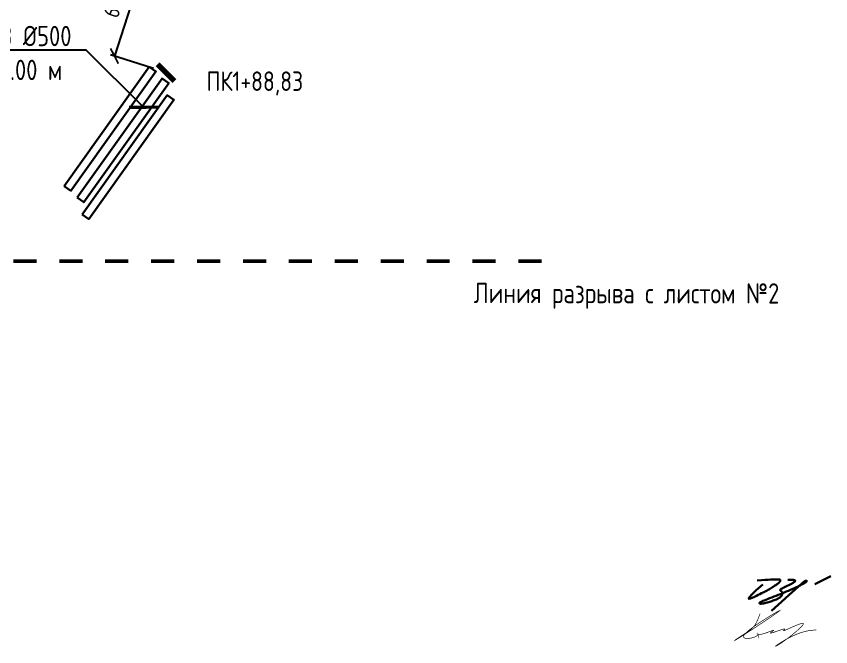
# Model space of a CAD drawing. Header units: millimetres. Extents: x 23457745 to 25202521, y 22218467 to 22861220.
# Drawn here: x 24242216 to 24292282, y 22538643 to 22577398 of the extents above; entities that cross this region are included whole.
import ezdxf
from ezdxf import colors
from ezdxf.entities.mleader import LeaderData, LeaderLine
from ezdxf.math import Vec2, Vec3

# ---------------------------------------------------------------- set-up
doc = ezdxf.new("R2010")
doc.units = ezdxf.units.MM
doc.linetypes.add('Штриховая', pattern=[2822.222232818605, 1411.1111164093, -1411.111116409305])
doc.layers.add('Выноски', color=7, linetype='Continuous')
for name, color, linetype, lineweight in [('Лотки К2', 30, 'Continuous', 30), ('Пикеты', 1, 'Continuous', 60), ('подпись', 7, 'Continuous', 25)]:
    doc.layers.add(name, color=color, linetype=linetype, lineweight=lineweight)
doc.styles.add('GOST 2.304', font='GOST_type.ttf')
doc.styles.get("Standard").update_dxf_attribs({"font": 'arial.ttf'})
doc.dimstyles.new('STANDARD$0', dxfattribs={"dimscale": 100, "dimtxt": 2.5, "dimasz": 1, "dimexe": 0.5, "dimexo": 2, "dimgap": 1, "dimtad": 1, "dimdec": 0, "dimzin": 0, "dimdsep": 46, "dimtxsty": 'Standard', "dimblk1": 'OBLIQUE', "dimblk2": 'OBLIQUE', "dimsah": 1, "dimcen": 2, "dimadec": 0, "dimazin": 0, "dimtfac": 1, "dimtdec": 4, "dimtofl": 0, "dimtmove": 2, "dimatfit": 3, "dimldrblk": 'OBLIQUE', "dimfxl": 1, "dimtolj": 1, "dimtzin": 0, "dimarcsym": 0})

# ---------------------------------------------------------------- blocks, each defined once
blk = doc.blocks.new('_ArchTick')
at = {"color": 0, "linetype": 'ByBlock', "const_width": 0.15}
blk.add_lwpolyline([(-0.5, -0.5), (0.5, 0.5)], dxfattribs=at)
blk = doc.blocks.new('*D57')
at = {"color": 0, "lineweight": -2, "transparency": 16777216}
for p, q in [((24250288.75008497, 22581249.58860625), (24248250.55672521, 22574955.86666149)), ((24252683.51340091, 22580474.05534761), (24250050.9109809, 22581326.61172339)), ((24250645.32004116, 22574180.33340285), (24248012.71762114, 22575032.88977863))]:
    blk.add_line(p, q, dxfattribs=at)
at = {"layer": 'Defpoints', "color": 0, "transparency": 16777216}
for p in [(24253634.8698172, 22580165.96287905), (24248250.55672521, 22574955.86666149), (24251596.67645745, 22573872.24093429)]:
    blk.add_point(p, dxfattribs=at)
at = {"color": 0, "lineweight": -2, "transparency": 16777216, "xscale": 750, "yscale": 750, "zscale": 750}
for p, rotation in [((24250288.75008497, 22581249.58860625), 72.05568866963142), ((24248250.55672521, 22574955.86666149), 252.0556886696314)]:
    blk.add_blockref('_ArchTick', p, dxfattribs=dict(at, rotation=rotation))
at = {"color": 0, "transparency": 16777216, "insert": (24248317.61696277, 22578411.04032578), "char_height": 1000, "attachment_point": 5, "rotation": 72.05568866963144, "style": 'GOST 2.304'}
blk.add_mtext('\\A1;6616', dxfattribs=at)
blk = doc.blocks.new('_Oblique')
at = {"color": 0, "linetype": 'ByBlock', "lineweight": -2}
blk.add_line((-0.5, -0.5), (0.5, 0.5), dxfattribs=at)
blk = doc.blocks.new('Драничников')
at = {"layer": 'подпись', "color": 5, "lineweight": 30}
for points in [[(1.856487378461338, 1.954604087917232), (0.9443946431343875, 1.144106291818275), (0.3477724536323876, 0.5765809232253787), (0.01854924306553585, 0.216034698386693), (-0.09134655545642545, 0.0264743335503681), (-0.02998650882352649, -0.02809345503533223), (0.1545578160740888, 0.01633804887757151), (0.4142148523466176, 0.1237755615372862), (0.700913033103916, 0.2582257991919619), (0.974858494128398, 0.389834351016475), (1.22936818189396, 0.513302297891812), (1.466036745546944, 0.6294695936257995), (1.686458834233576, 0.7391761920262638), (1.892229097100312, 0.8432620469010885), (2.084942183293379, 0.9425671120578727), (2.266192741959344, 1.037931341304443), (2.437575422244208, 1.130194688448626), (2.600457517376867, 1.220055009849432), (2.755296896913933, 1.307641772071349), (2.902324074494459, 1.392942344229994), (3.041769563757157, 1.475944095441037), (3.173863878341308, 1.556634394820094), (3.298837531886079, 1.635000611482894), (3.416921038029955, 1.711030114545053), (3.528344910412102, 1.784710273122357), (3.633220458700748, 1.85597556450233), (3.731182176680591, 1.924548898659907), (3.821745354165728, 1.990100293742103), (3.904425280969804, 2.052299767895875), (3.978737246906803, 2.110817339268351), (4.044196541790825, 2.165323026006149), (4.100318455435854, 2.21548684625634), (4.146618277655421, 2.260978818165938), (4.182906808328426, 2.30161237304759), (4.210176887591729, 2.337774594877317), (4.229716865646424, 2.36999598079683), (4.242815092694059, 2.398807027947953), (4.250759918935955, 2.424738233472397), (4.254839694573775, 2.448320094511985), (4.256342769808839, 2.470083108208257), (4.256557494842355, 2.490557771703209), (4.256446974604387, 2.510157746458503), (4.255673332939637, 2.52882935121562), (4.253573448419957, 2.546402069036333), (4.249484199618905, 2.562705382982074), (4.242742465109131, 2.577568776114504), (4.232685123463284, 2.590821731495225), (4.218649053254353, 2.602293732185672), (4.199971133054987, 2.611814261247559), (4.175789305009857, 2.619285429327306), (4.144445765551154, 2.624899857410867), (4.104083774682408, 2.628922794069183), (4.052846592407832, 2.631619487873138), (3.988877478731069, 2.633255187393559), (3.910319693655879, 2.634095141201385), (3.815316497186359, 2.634404597867331), (3.702011149326154, 2.634448805962506), (3.566908052837789, 2.634126718412176), (3.399956181517496, 2.631872105559751), (3.189465651920159, 2.625752442103021), (2.923746580600778, 2.613835202739949), (2.591109084114009, 2.59418786216844), (2.17986327901508, 2.564877895086454), (1.678319281858307, 2.523972776191727), (1.07478720919903, 2.469539980182219)], [(5.304213564505403, 2.566545171817666), (5.525989789249252, 2.566507279164739), (5.707012465710477, 2.566242030593799), (5.851999229185139, 2.565522070187114), (5.965667714969754, 2.56412004202673), (6.052735558360496, 2.561808590194858), (6.117920394653879, 2.558360358773427), (6.165939859146079, 2.553547991844653), (6.201511587133609, 2.547144133490519), (6.228727985138221, 2.53896879360957), (6.24918054458567, 2.529031445364922), (6.26383552812672, 2.517388927735908), (6.273659198412361, 2.504098079702317), (6.279617818093811, 2.489215740243424), (6.282677649822176, 2.472798748338732), (6.283804956248332, 2.454903942967746), (6.283966000023725, 2.435588163109799), (6.283261828222408, 2.414671418663431), (6.278332625613416, 2.391026403202318), (6.26495336138953, 2.363288981219), (6.238899004743075, 2.33009501720619), (6.195944524866036, 2.290080375656601), (6.13186489095142, 2.241880921062716), (6.042435072191438, 2.184132517917192), (5.923430037778417, 2.11547103071274), (5.772778322682825, 2.035290177001627), (5.597022724986346, 1.946015086574505), (5.40485960854835, 1.85082874228226), (5.204985337228436, 1.752914126975099), (5.006096274885749, 1.655454223503966), (4.81688878538057, 1.561632014718953), (4.646059232571361, 1.474630483471003), (4.50230398031897, 1.397632612610266), (4.392159511261866, 1.333022481553826), (4.313522783159442, 1.279988555983721), (4.262130872551779, 1.236920398147845), (4.233720855978277, 1.202207570294661), (4.224029809977878, 1.17423963467246), (4.228794811090438, 1.151406153529251), (4.243752935855241, 1.132096689113666), (4.2646412608118, 1.1147008036736), (4.287841037600515, 1.097772260953604), (4.312310218264088, 1.080521630683165), (4.337650929946108, 1.062323684088312), (4.363465299790619, 1.042553192394621), (4.389355454940983, 1.020584926828008), (4.414923522540903, 0.9957936586141045), (4.439771629734309, 0.9675541589788281), (4.463501903664564, 0.9352411991479244), (4.485609108958897, 0.8983937518434573), (4.50515856017671, 0.8572075957724223), (4.5211082093615, 0.81204271113819), (4.532416008555742, 0.7632590781441877), (4.538039909802592, 0.7112166769936721), (4.536937865144864, 0.6562754878900705), (4.528067826625829, 0.5987954910364692), (4.510387746288529, 0.5391366666364092), (4.482947150086829, 0.4776558371721649), (4.445161859621066, 0.4146971942416258), (4.396539270402286, 0.3506017717214718), (4.336586777941534, 0.2857106034887238), (4.264811777750197, 0.2203647234203459), (4.180721665339775, 0.1549051653927904), (4.083823836221086, 0.08967296328324892), (3.973625685905517, 0.02500915096851486), (3.850127214393183, -0.03873892223265329), (3.715298839638763, -0.1011986452323299), (3.571603584086688, -0.1619910915006813), (3.42150447018048, -0.220737334508101), (3.267464520363887, -0.2770584477246416), (3.111946757081114, -0.3305755046202989), (2.957414202775794, -0.3809095786655234), (2.806329879892132, -0.4276817433304245), (2.660825250159974, -0.470582541948886), (2.521705532455371, -0.509580397310117), (2.389444384940703, -0.5447132020672143), (2.264515465778231, -0.5760188488730478), (2.14739243312988, -0.6035352303804871), (2.038548945158595, -0.6273002392427998), (1.938458660025958, -0.6473517681127419), (1.847595235894914, -0.6637277096434104), (1.76627444487292, -0.6764975336984662), (1.694180514852519, -0.6858570189852458), (1.630839787671107, -0.6920335214214219), (1.575778605166306, -0.6952543969249518), (1.52852330917608, -0.6957470014137357), (1.488600241537824, -0.6937386908056169), (1.455535744089389, -0.6894568210186094), (1.428856158668509, -0.6831287479704429), (1.408122562044696, -0.6749565658105325), (1.393034970715689, -0.6650413216135007), (1.383328136109867, -0.6534588006851436), (1.378736809656857, -0.6402847883314848), (1.378995742785492, -0.6255950698584911), (1.383839686925171, -0.6094654305723566), (1.393003393504841, -0.5919716557787069), (1.406221613953676, -0.5731895307836226), (1.424056422623948, -0.5529169614379157), (1.45037918556261, -0.529840335771496), (1.489888591739145, -0.5023681623591187), (1.547283330123378, -0.4689089497754821), (1.62726208968536, -0.4278712065953414), (1.734523559394802, -0.377663441393338), (1.873766428221643, -0.3166941627443975), (2.049689385135366, -0.2433718792230479), (2.26488491914472, -0.1568061134842651), (2.513520719411076, -0.05891044450368099), (2.787658275134618, 0.04770053466285162), (3.079359075515981, 0.1604122309597074), (3.38068460975478, 0.2766100513307492), (3.683696367051084, 0.3936794027205792), (3.980455836605529, 0.5090056920730603), (4.263024507617843, 0.6199743263326241), (4.5251090419722, 0.724501209585128), (4.766996792286704, 0.8226242344834986), (4.99062028386345, 0.914911790822714), (5.197912042004873, 1.00193226839724), (5.390804592012614, 1.084254057001999), (5.571230459189451, 1.16244554643157), (5.741122168837023, 1.237075126480875), (5.902412246257427, 1.308711186944436), (6.05675217957662, 1.377865278637728), (6.204669308215216, 1.444821596457928), (6.346409934417807, 1.509807496323162), (6.482220360428528, 1.573050334151048), (6.61234688849197, 1.634777465859713), (6.737035820852157, 1.695216247367), (6.856533459753791, 1.754594034590809), (6.971086107441351, 1.813138183448928), (7.08082638820008, 1.870975002784689), (7.185432214479761, 1.927826613142884), (7.284467820770828, 1.983314087993733), (7.377497441564174, 2.037058500807404), (7.464085311350459, 2.088680925054064), (7.543795664620461, 2.13780243420382), (7.616192735864956, 2.184044101726897), (7.68084075957438, 2.227027001093518), (7.737357651497859, 2.266441675637566), (7.785576052418378, 2.302256548148193), (7.825382284376474, 2.334509511278725), (7.856662669413595, 2.363238457681689), (7.879303529570734, 2.388481280010183), (7.893191186888771, 2.410275870917417), (7.898211963409153, 2.42866012305609), (7.894252181172305, 2.443671929079471), (7.881291314991586, 2.455199189888845), (7.85968145076788, 2.462529839380466), (7.829867827173189, 2.464801819698891), (7.792295682880308, 2.461153072988736), (7.747410256561921, 2.450721541394671), (7.695656786890481, 2.432645167061423), (7.637480512538446, 2.406061892133607), (7.573326672178382, 2.370109658755837), (7.496093551097147, 2.317453080854989), (7.368491621038743, 2.214863459486196), (7.145684400361802, 2.022638767487081), (6.782835407424159, 1.701076977695152), (6.235108160584218, 1.210476062947862), (5.457666178200952, 0.5111339960826058), (4.405672978632197, -0.4366512500631075), (3.034292080235446, -1.672581702652224)], [(8.980710327489533, 1.965112983677784), (11.17302765845113, 3.080672687485674)]]:
    blk.add_lwpolyline(points, dxfattribs=at)
blk = doc.blocks.new('Косов')
at = {"layer": 'подпись', "color": 5, "lineweight": 30, "const_width": 0.07513148009015776}
blk.add_lwpolyline([(0, 0), (-0.07328898886044044, -0.1937150149605031), (-0.1397563794203052, -0.3641328199355485), (-0.2004995418305953, -0.5143439100787646), (-0.2566158462445856, -0.6474387805438937), (-0.3092026628130498, -0.7665079264847918), (-0.3593573616903996, -0.8746418430550875), (-0.4081773130269539, -0.9749310254086367), (-0.4567598869757603, -1.070465968698954), (-0.506434094245833, -1.16395799083557), (-0.5594555077707355, -1.256601700749684), (-0.6183113410436363, -1.349212530128284), (-0.6854888075556573, -1.442605910658244), (-0.7634751207976933, -1.537597274026666), (-0.8547574942615483, -1.63500205192031), (-0.961823141439254, -1.735635676026163), (-1.087159275821705, -1.840313578031214), (-1.232196190668674, -1.949572188416596), (-1.394136498312946, -2.06283193284105), (-1.569125890850955, -2.179234235757235), (-1.753310060384592, -2.297920521618266), (-1.942834699013019, -2.418032214876803), (-2.133845498833807, -2.538710739985959), (-2.322488151948392, -2.659097521398508), (-2.504908350455707, -2.778333983567336), (-2.674847880744665, -2.893545159917949), (-2.816432906361342, -2.993790519765867), (-2.91138568514566, -3.066113141399114), (-2.941428474932991, -3.097556103105944), (-2.888283533561207, -3.075162483174381), (-2.733673118867273, -2.98597535989245), (-2.459319488689516, -2.817037811548403), (-2.046944900863537, -2.555392916430264), (-1.490260853404379, -2.19603471256903), (-0.8309358050285027, -1.765761076967124), (-0.1226274546318109, -1.29932084636971), (0.5810064988913837, -0.8314628575220695), (1.226308356647905, -0.3969359471695952), (1.75962041974276, -0.03048895205745339), (2.127284989280724, 0.2331292910689626), (2.275644366369534, 0.3591699454646005), (2.169348876885579, 0.3239603392578374), (1.846280945803073, 0.14813246007202), (1.362631022866253, -0.1366055395955073), (0.7745895578216277, -0.4985455072475133), (0.1383470004134324, -0.9059792903869948), (-0.4899061996122782, -1.327198736516607), (-1.053979592510814, -1.730495693139119), (-1.497682728534755, -2.084162007757413), (-1.778595489148529, -2.363301329384626), (-1.909379080644158, -2.570264513074903), (-1.916465040521189, -2.714214215392758), (-1.826284906282808, -2.804313092902703), (-1.665270215426744, -2.849723802169251), (-1.459852505455046, -2.859608999757029), (-1.236463313868398, -2.843131342230322), (-1.021534178167485, -2.80945348615387), (-0.8365743664082856, -2.76655938966951), (-0.683404068875916, -2.71771821722939), (-0.5589212064107869, -2.665020434862754), (-0.4600236998535365, -2.610556508599416), (-0.3836094700441208, -2.556416904468506), (-0.3265764378231779, -2.504692088499723), (-0.2858225240324828, -2.457472526722427), (-0.2582456495113092, -2.416848685166201), (-0.2409497057733461, -2.384538506196805), (-0.2318624670194822, -2.360769837525936), (-0.2291176781220656, -2.345398003201581), (-0.2308490839552633, -2.338278327271723), (-0.2351904293911957, -2.339266133784463), (-0.2402754593051668, -2.348216746787671), (-0.2442379185692971, -2.364985490329559), (-0.2452115520557072, -2.389427688457886), (-0.2418676145284735, -2.420898252668849), (-0.2350274003013055, -2.456750444249906), (-0.2260497135798687, -2.493837111936728), (-0.2162933585684641, -2.529011104464871), (-0.2071171394713929, -2.559125270569893), (-0.1998798604931835, -2.581032458987465), (-0.1959403258383645, -2.59158551845303), (-0.1966573397105549, -2.587637297702145), (-0.2029241089587686, -2.567317067644581), (-0.2137714510074602, -2.533859787885831), (-0.2277645859251152, -2.491776840205716), (-0.2434687337783998, -2.445579606383944), (-0.2594491146376185, -2.399779468200109), (-0.2742709485696651, -2.35888780743403), (-0.2864994556423426, -2.327416005865416), (-0.2946998559259555, -2.309875445273974), (-0.2969990816911832, -2.309120716355551), (-0.2897709140379447, -2.321379245470894), (-0.2689508462667618, -2.341221667896889), (-0.230474371680657, -2.363218618910537), (-0.170276983580834, -2.381940733788497), (-0.08429417527122496, -2.391958647807883), (0.03153855994764854, -2.387842996245467), (0.1812857287720817, -2.364164414378251), (0.3660650047072522, -2.317628573146862), (0.5752067284893201, -2.253481286147348), (0.7950944076617361, -2.179103402639726), (1.012111549766132, -2.101875771883556), (1.21264166234937, -2.029179243138856), (1.383068252950125, -1.968394665665528), (1.509774829115486, -1.926902888723248), (1.579144898385721, -1.912084761572032), (1.583010662750439, -1.928610911074429), (1.534999101974563, -1.970311074503684), (1.454185890268946, -2.028304766736028), (1.359646701844667, -2.093711502647466), (1.270457210912127, -2.157650797114229), (1.205693091681951, -2.211242165012209), (1.184430018363628, -2.24560512121775), (1.225743665168466, -2.251859180606857), (1.342211195730442, -2.224131152077007), (1.520415731369667, -2.168577020612133), (1.740441882831419, -2.094360065217074), (1.982374260862116, -2.010643564897123), (2.226297476203854, -1.926590798657458), (2.452296139603732, -1.851365045503144), (2.640454861804301, -1.794129584439474), (2.770858253551296, -1.764047694471515), (2.830399574328794, -1.767019887128185), (2.833206678580609, -1.795895604034172), (2.800216069490489, -1.840261519337673), (2.752364250240362, -1.889704307187117), (2.71058772401534, -1.933810641730702), (2.695822993998718, -1.962167197116855), (2.729006563373787, -1.964360647494004), (2.831074935323613, -1.929977667010348), (3.015668041441813, -1.852548153736848), (3.267239526957837, -1.74137490143471), (3.562946465513505, -1.609703927787791), (3.879945930748363, -1.470781250479604), (4.195394996301729, -1.337852887194117), (4.486450735814742, -1.224164855614958), (4.730270222926492, -1.142963173425983), (4.904010531278118, -1.107493858310818), (4.990464882817378, -1.127502892461166), (4.994971092719879, -1.198736116099781), (4.928503124469444, -1.313439333957149), (4.802034941550573, -1.463858350763871), (4.62654050744527, -1.642238971250549), (4.412993785638037, -1.840827000147783), (4.172368739612693, -2.051868242186174), (3.915639332853516, -2.267608502096323), (3.65274303159913, -2.481060775397168), (3.38947131310988, -2.688306820762477), (3.130579157403645, -2.886195587654242), (2.880821544496484, -3.071576025534455), (2.644953454405822, -3.241297083865334), (2.4277298671484, -3.392207712108757), (2.233905762739596, -3.521156859727057), (2.06823612119706, -3.624993476182112), (1.935649452800817, -3.700824862479521), (1.841768388879245, -3.746791725798175), (1.792389091022187, -3.761293124860572), (1.79330772082335, -3.742728118389095), (1.850320439871666, -3.68949576510613), (1.969223409760616, -3.599995123734175), (2.155812792080724, -3.472625252995613), (2.415884748423196, -3.305785211612829), (2.752626198529015, -3.100845159682081), (3.158787094745776, -2.871059662794551), (3.624508147569486, -2.632654387915295), (4.139930067496607, -2.401855002009484), (4.695193565022691, -2.194887172042286), (5.280439350646247, -2.02797656497853), (5.885808134861236, -1.917348847783387), (6.50144062816571, -1.879229687421912)], dxfattribs=at)

msp = doc.modelspace()

# ---------------------------------------------------------------- linework, layer by layer
at = {"color": 1, "linetype": 'Штриховая', "lineweight": 50}
msp.add_line((24216644.89257447, 22562352.88061481, 115163), (24274518.5637994, 22562352.88061481, 115163), dxfattribs=at)
at = {"layer": 'Лотки К2'}
for points in [[(24245166.18799808, 22566959.8372157), (24250394.33394276, 22574285.57881509), (24250801.31958717, 22573995.12626261), (24245573.17364249, 22566669.38466322)], [(24245955.06604565, 22566253.55928204), (24251183.21199033, 22573579.30088143), (24251590.19763475, 22573288.84832895), (24246362.05169006, 22565963.10672956)], [(24246267.33489328, 22565218.77955893), (24251495.48083796, 22572544.52115832), (24251902.46648237, 22572254.06860584), (24246674.32053769, 22564928.32700644)]]:
    msp.add_lwpolyline(points, close=True, dxfattribs=at)
at = {"layer": 'Пикеты', "color": 240, "lineweight": 70, "true_color": 0xed1f24}
msp.add_line((24251935.52240437, 22573418.1622486), (24250908.21632934, 22574443.78352502), dxfattribs=at)

# ---------------------------------------------------------------- block references
at = {"color": 1, "xscale": 532.4000000000002, "yscale": 532.4000000000002, "zscale": 532.4000000000002}
msp.add_blockref('Косов', (24287940.71756667, 22540672.80388458), dxfattribs=at)
at = {"layer": 'подпись', "color": 1, "ltscale": 100, "xscale": 448, "yscale": 448, "zscale": 448}
msp.add_blockref('Драничников', (24287276.53920256, 22541599.11881413), dxfattribs=at)

# ---------------------------------------------------------------- texts
at = {"insert": (24270336.87297038, 22561018.48384856), "char_height": 1250, "attachment_point": 1, "rotation": 359.898904846727, "style": 'GOST 2.304'}
msp.add_mtext_dynamic_manual_height_columns('Линия разрыва с листом №2', width=25694.82587944716, gutter_width=12.5, heights=[0], dxfattribs=at)
at = {"layer": 'Пикеты', "style": 'GOST 2.304'}
msp.add_text('ПК1+88,83', height=1200, dxfattribs=at).set_placement((24253910.19971756, 22572808.18351955, -228747))

# ---------------------------------------------------------------- dimensions: what is measured, and where the dimension line sits
dim = msp.add_aligned_dim(p1=(24253634.8698172, 22580165.96287905), p2=(24251596.67645745, 22573872.24093429), distance=-3517.2094022282013, dimstyle='STANDARD$0', override={"dimscale": 500, "dimtxt": 2, "dimasz": 1.5, "dimtxsty": 'GOST 2.304', "dimblk1": 'ArchTick', "dimblk2": 'ArchTick', "dimatfit": 2})
dim.commit()
dim.dimension.update_dxf_attribs({"geometry": '*D57', "text_midpoint": (24248317.61696277, 22578411.04032578)})

# ---------------------------------------------------------------- leaders
at = {"layer": 'Выноски', "color": 0, "lineweight": -2}
ml = msp.add_multileader_mtext('Standard', dxfattribs=at)
ml.set_content('{\\C0;ДПЛ 6-8 %%C500\\P3 x L=9.00 м}', color=5, style='GOST 2.304')
ml.set_leader_properties(lineweight=-3)
ml.set_arrow_properties(name='ARCHTICK')
ml.build(insert=Vec2(0, 0))
ml.multileader.update_dxf_attribs({"text_left_attachment_type": 6, "text_right_attachment_type": 6, "dogleg_length": 1, "arrow_head_size": 1250, "scale": 500})
ctx = ml.context
ctx.base_point, ctx.scale, ctx.char_height, ctx.arrow_head_size, ctx.landing_gap_size, ctx.plane_origin = Vec3(24235644.08172832, 22575309.83382331, 105124), 500, 1250, 1250, 900, Vec3(24238040.425319, 22549249.39036322, 105124)
ctx.left_attachment, ctx.right_attachment, ctx.text_align_type = 6, 6, 1
notes = []
notes.append((ctx, [(1, (1, 1, 0), (24246513.72935103, 22575309.83382331, 105124), (-1, 0), 99.84776566922665, [(1, [(24250038.0671269, 22571802.11658673, 105124)], 0, [])])]))
ctx.mtext.insert, ctx.mtext.alignment, ctx.mtext.flow_direction = Vec3(24241028.98165684, 22576809.83382331, 105124), 2, 5
for ctx, leaders in notes:
    for number, flags, end, landing, length, lines in leaders:
        leader = LeaderData()
        leader.index, (leader.has_last_leader_line, leader.has_dogleg_vector, leader.attachment_direction) = number, flags
        leader.last_leader_point, leader.dogleg_vector, leader.dogleg_length = Vec3(end), Vec3(landing), length
        for number, points, colour, breaks in lines:
            line = LeaderLine()
            line.index, line.vertices, line.color, line.breaks = number, Vec3.list(points), colors.encode_raw_color(colour), breaks
            leader.lines.append(line)
        ctx.leaders.append(leader)

doc.saveas('drawing.dxf')
